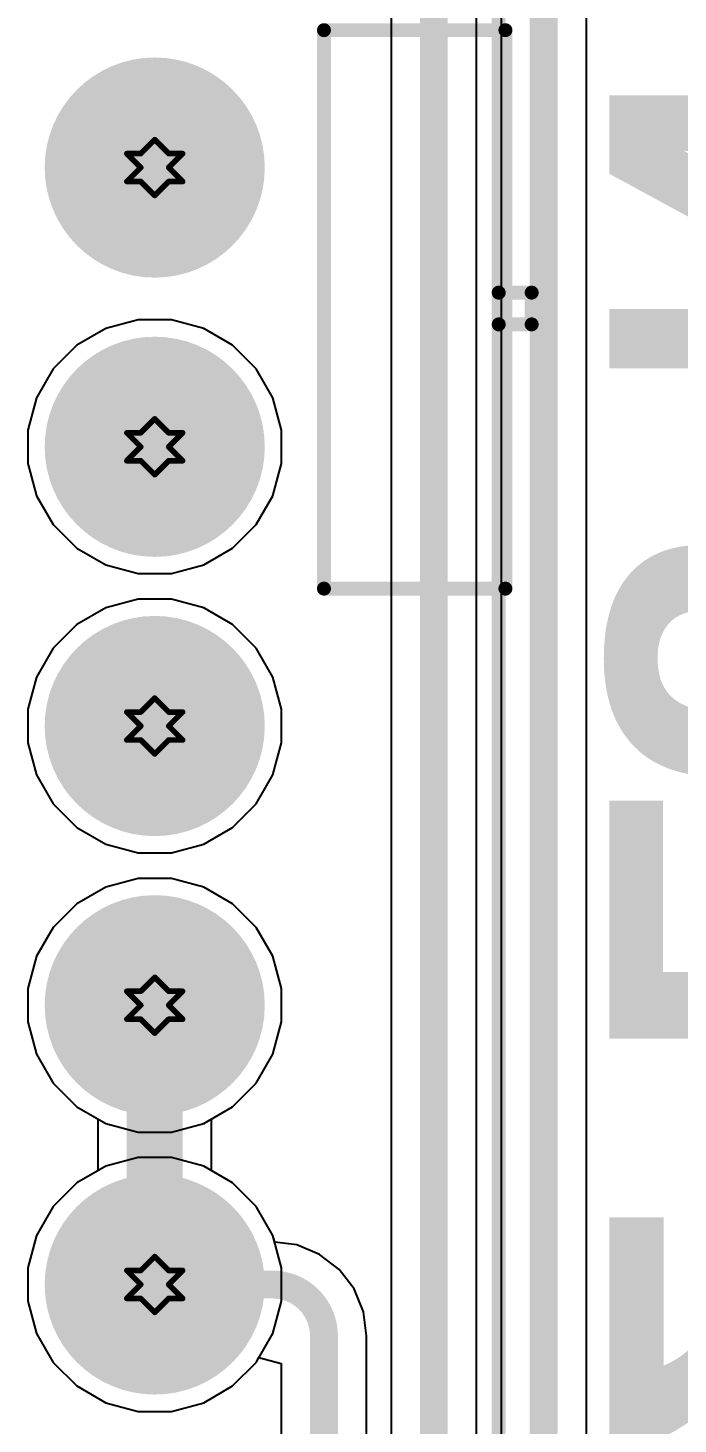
# Model space of a CAD drawing. Header units: inches. Extents: x -0.1 to 10.2, y 0 to 6.5.
# Drawn here: x 0.4845 to 0.7174, y 1.7654 to 2.2654 of the extents above; entities that cross this region are included whole.
import ezdxf

# ---------------------------------------------------------------- set-up
doc = ezdxf.new("R2010")
doc.units = ezdxf.units.IN
doc.header["$MEASUREMENT"] = 0
for name, color, linetype in [('Bottom Layer', 5, 'Continuous'), ('Bottom Overlay', 54, 'Continuous'), ('Bottom Solder', 6, 'Continuous'), ('Drill Drawing', 1, 'Continuous'), ('Multi-Layer', 9, 'Continuous'), ('Pad Holes', 156, 'Continuous'), ('Top Layer', 1, 'Continuous'), ('Top Solder', 216, 'Continuous')]:
    doc.layers.add(name, color=color, linetype=linetype)
doc.styles.add('Arial_Bold', font='', dxfattribs={"height": 0.2})
doc.styles.get('Arial_Bold').set_extended_font_data('Arial', bold=True)

# ---------------------------------------------------------------- blocks, each defined once
blk = doc.blocks.new('X9555WV_2_12_6TV01_B_57')
at = {"layer": 'Bottom Layer'}
h = blk.add_hatch(color=5, dxfattribs=at)
edge = h.paths.add_edge_path()
edge.add_arc((-0.05, 0.05), 0.03543, 0, 360)
h = blk.add_hatch(color=5, dxfattribs=at)
edge = h.paths.add_edge_path()
edge.add_arc((0.05, 0.05), 0.03543, 0, 360)
h = blk.add_hatch(color=5, dxfattribs=at)
edge = h.paths.add_edge_path()
edge.add_arc((0.15, 0.05), 0.03543, 0, 360)
h = blk.add_hatch(color=5, dxfattribs=at)
edge = h.paths.add_edge_path()
edge.add_arc((0.25, 0.05), 0.03543, 0, 360)
h = blk.add_hatch(color=5, dxfattribs=at)
edge = h.paths.add_edge_path()
edge.add_arc((0.35, 0.05), 0.03543, 0, 360)
at = {"layer": 'Bottom Solder'}
h = blk.add_hatch(color=6, dxfattribs=at)
edge = h.paths.add_edge_path()
edge.add_arc((-0.05, 0.05), 0.03943, 0, 360)
h = blk.add_hatch(color=6, dxfattribs=at)
edge = h.paths.add_edge_path()
edge.add_arc((0.05, 0.05), 0.03943, 0, 360)
h = blk.add_hatch(color=6, dxfattribs=at)
edge = h.paths.add_edge_path()
edge.add_arc((0.15, 0.05), 0.03943, 0, 360)
h = blk.add_hatch(color=6, dxfattribs=at)
edge = h.paths.add_edge_path()
edge.add_arc((0.25, 0.05), 0.03943, 0, 360)
h = blk.add_hatch(color=6, dxfattribs=at)
edge = h.paths.add_edge_path()
edge.add_arc((0.35, 0.05), 0.03943, 0, 360)
at = {"layer": 'Multi-Layer'}
h = blk.add_hatch(color=9, dxfattribs=at)
edge = h.paths.add_edge_path()
edge.add_arc((-0.05, 0.05), 0.03543, 0, 360)
h = blk.add_hatch(color=9, dxfattribs=at)
edge = h.paths.add_edge_path()
edge.add_arc((0.05, 0.05), 0.03543, 0, 360)
h = blk.add_hatch(color=9, dxfattribs=at)
edge = h.paths.add_edge_path()
edge.add_arc((0.15, 0.05), 0.03543, 0, 360)
h = blk.add_hatch(color=9, dxfattribs=at)
edge = h.paths.add_edge_path()
edge.add_arc((0.25, 0.05), 0.03543, 0, 360)
h = blk.add_hatch(color=9, dxfattribs=at)
edge = h.paths.add_edge_path()
edge.add_arc((0.35, 0.05), 0.03543, 0, 360)
at = {"layer": 'Pad Holes'}
h = blk.add_hatch(color=7, dxfattribs=at)
edge = h.paths.add_edge_path()
edge.add_arc((-0.05, 0.05), 0.02165, 0, 360)
h = blk.add_hatch(color=7, dxfattribs=at)
edge = h.paths.add_edge_path()
edge.add_arc((0.05, 0.05), 0.02165, 0, 360)
h = blk.add_hatch(color=7, dxfattribs=at)
edge = h.paths.add_edge_path()
edge.add_arc((0.15, 0.05), 0.02165, 0, 360)
h = blk.add_hatch(color=7, dxfattribs=at)
edge = h.paths.add_edge_path()
edge.add_arc((0.25, 0.05), 0.02165, 0, 360)
h = blk.add_hatch(color=7, dxfattribs=at)
edge = h.paths.add_edge_path()
edge.add_arc((0.35, 0.05), 0.02165, 0, 360)
at = {"layer": 'Top Layer'}
h = blk.add_hatch(color=1, dxfattribs=at)
edge = h.paths.add_edge_path()
edge.add_arc((-0.05, 0.05), 0.03543, 0, 360)
h = blk.add_hatch(color=1, dxfattribs=at)
edge = h.paths.add_edge_path()
edge.add_arc((0.05, 0.05), 0.03543, 0, 360)
h = blk.add_hatch(color=1, dxfattribs=at)
edge = h.paths.add_edge_path()
edge.add_arc((0.15, 0.05), 0.03543, 0, 360)
h = blk.add_hatch(color=1, dxfattribs=at)
edge = h.paths.add_edge_path()
edge.add_arc((0.25, 0.05), 0.03543, 0, 360)
h = blk.add_hatch(color=1, dxfattribs=at)
edge = h.paths.add_edge_path()
edge.add_arc((0.35, 0.05), 0.03543, 0, 360)
at = {"layer": 'Top Solder'}
h = blk.add_hatch(color=216, dxfattribs=at)
edge = h.paths.add_edge_path()
edge.add_arc((-0.05, 0.05), 0.03943, 0, 360)
h = blk.add_hatch(color=216, dxfattribs=at)
edge = h.paths.add_edge_path()
edge.add_arc((0.05, 0.05), 0.03943, 0, 360)
h = blk.add_hatch(color=216, dxfattribs=at)
edge = h.paths.add_edge_path()
edge.add_arc((0.15, 0.05), 0.03943, 0, 360)
h = blk.add_hatch(color=216, dxfattribs=at)
edge = h.paths.add_edge_path()
edge.add_arc((0.25, 0.05), 0.03943, 0, 360)
h = blk.add_hatch(color=216, dxfattribs=at)
edge = h.paths.add_edge_path()
edge.add_arc((0.35, 0.05), 0.03943, 0, 360)
at = {"layer": 'Bottom Overlay'}
for points in [[(-0.0052, 0.17323, 0.005, 0.005, 0), (-0.0052, 0.18504, 0.005, 0.005, 0)], [(0.00616, 0.18504, 0.005, 0.005, 0), (-0.0052, 0.18504, 0.005, 0.005, 0)], [(0.00616, 0.17323, 0.005, 0.005, 0), (0.00616, 0.18504, 0.005, 0.005, 0)], [(0.755, 0.17323, 0.005, 0.005, 0), (-0.755, 0.17323, 0.005, 0.005, 0)], [(0.1008, 0.17563, 0.005, 0.005, 0), (-0.0992, 0.17563, 0.005, 0.005, 0)], [(-0.0992, 0.11063, 0.005, 0.005, 0), (-0.0992, 0.17563, 0.005, 0.005, 0)], [(0.1008, 0.11063, 0.005, 0.005, 0), (0.1008, 0.17563, 0.005, 0.005, 0)], [(0.1008, 0.11063, 0.005, 0.005, 0), (-0.0992, 0.11063, 0.005, 0.005, 0)]]:
    blk.add_lwpolyline(points, format="xyseb", dxfattribs=at)
for points in [[(-0.00645, 0.18504, 0.0025, 0.0025, 1), (-0.00395, 0.18504, 0.0025, 0.0025, 1)], [(-0.00645, 0.18504, 0.0025, 0.0025, 1), (-0.00395, 0.18504, 0.0025, 0.0025, 1)], [(0.00491, 0.18504, 0.0025, 0.0025, 1), (0.00741, 0.18504, 0.0025, 0.0025, 1)], [(0.00491, 0.18504, 0.0025, 0.0025, 1), (0.00741, 0.18504, 0.0025, 0.0025, 1)], [(-0.10045, 0.17563, 0.0025, 0.0025, 1), (-0.09795, 0.17563, 0.0025, 0.0025, 1)], [(-0.10045, 0.17563, 0.0025, 0.0025, 1), (-0.09795, 0.17563, 0.0025, 0.0025, 1)], [(-0.00645, 0.17323, 0.0025, 0.0025, 1), (-0.00395, 0.17323, 0.0025, 0.0025, 1)], [(0.00491, 0.17323, 0.0025, 0.0025, 1), (0.00741, 0.17323, 0.0025, 0.0025, 1)], [(0.09955, 0.17563, 0.0025, 0.0025, 1), (0.10205, 0.17563, 0.0025, 0.0025, 1)], [(0.09955, 0.17563, 0.0025, 0.0025, 1), (0.10205, 0.17563, 0.0025, 0.0025, 1)], [(-0.10045, 0.11063, 0.0025, 0.0025, 1), (-0.09795, 0.11063, 0.0025, 0.0025, 1)], [(-0.10045, 0.11063, 0.0025, 0.0025, 1), (-0.09795, 0.11063, 0.0025, 0.0025, 1)], [(0.09955, 0.11063, 0.0025, 0.0025, 1), (0.10205, 0.11063, 0.0025, 0.0025, 1)], [(0.09955, 0.11063, 0.0025, 0.0025, 1), (0.10205, 0.11063, 0.0025, 0.0025, 1)]]:
    blk.add_lwpolyline(points, format="xyseb", close=True, dxfattribs=at)

msp = doc.modelspace()

# ---------------------------------------------------------------- linework, layer by layer
at = {"layer": 'Bottom Layer'}
for p, q in [((0.654, 2.58583), (0.654, 1.46011)), ((0.68458, 1.45256), (0.68458, 2.58583)), ((0.61463, 2.38346), (0.61463, 1.42074)), ((0.64521, 1.46387), (0.64521, 2.38346)), ((0.52394, 2.16079), (0.51238, 2.15769)), ((0.5359, 2.16079), (0.52394, 2.16079)), ((0.54745, 2.15769), (0.5359, 2.16079)), ((0.51238, 2.15769), (0.50202, 2.15171)), ((0.55781, 2.15171), (0.54745, 2.15769)), ((0.50202, 2.15171), (0.49356, 2.14325)), ((0.56627, 2.14325), (0.55781, 2.15171)), ((0.49356, 2.14325), (0.48758, 2.13289)), ((0.57225, 2.13289), (0.56627, 2.14325)), ((0.48758, 2.13289), (0.48448, 2.12134)), ((0.57535, 2.12134), (0.57225, 2.13289)), ((0.48448, 2.12134), (0.48448, 2.10937)), ((0.57535, 2.10937), (0.57535, 2.12134)), ((0.48448, 2.10937), (0.48758, 2.09782)), ((0.57225, 2.09782), (0.57535, 2.10937)), ((0.48758, 2.09782), (0.49356, 2.08746)), ((0.56627, 2.08746), (0.57225, 2.09782)), ((0.49356, 2.08746), (0.50202, 2.079)), ((0.55781, 2.079), (0.56627, 2.08746)), ((0.50202, 2.079), (0.51238, 2.07302)), ((0.54745, 2.07302), (0.55781, 2.079)), ((0.51238, 2.07302), (0.52394, 2.06992)), ((0.5359, 2.06992), (0.54745, 2.07302)), ((0.52394, 2.06992), (0.5359, 2.06992)), ((0.52394, 2.06079), (0.51238, 2.05769)), ((0.5359, 2.06079), (0.52394, 2.06079)), ((0.54745, 2.05769), (0.5359, 2.06079)), ((0.51238, 2.05769), (0.50202, 2.05171)), ((0.55781, 2.05171), (0.54745, 2.05769)), ((0.50202, 2.05171), (0.49356, 2.04325)), ((0.56627, 2.04325), (0.55781, 2.05171)), ((0.49356, 2.04325), (0.48758, 2.03289)), ((0.57225, 2.03289), (0.56627, 2.04325)), ((0.48758, 2.03289), (0.48448, 2.02134)), ((0.57535, 2.02134), (0.57225, 2.03289)), ((0.48448, 2.02134), (0.48448, 2.00937)), ((0.57535, 2.00937), (0.57535, 2.02134)), ((0.48448, 2.00937), (0.48758, 1.99782)), ((0.57225, 1.99782), (0.57535, 2.00937)), ((0.48758, 1.99782), (0.49356, 1.98746)), ((0.56627, 1.98746), (0.57225, 1.99782)), ((0.49356, 1.98746), (0.50202, 1.979)), ((0.55781, 1.979), (0.56627, 1.98746)), ((0.50202, 1.979), (0.51238, 1.97302)), ((0.54745, 1.97302), (0.55781, 1.979)), ((0.51238, 1.97302), (0.52394, 1.96992)), ((0.5359, 1.96992), (0.54745, 1.97302)), ((0.52394, 1.96992), (0.5359, 1.96992)), ((0.52394, 1.96079), (0.51238, 1.95769)), ((0.5359, 1.96079), (0.52394, 1.96079)), ((0.54745, 1.95769), (0.5359, 1.96079)), ((0.51238, 1.95769), (0.50202, 1.95171)), ((0.55781, 1.95171), (0.54745, 1.95769)), ((0.50202, 1.95171), (0.49356, 1.94325)), ((0.56627, 1.94325), (0.55781, 1.95171)), ((0.49356, 1.94325), (0.48758, 1.93289)), ((0.57225, 1.93289), (0.56627, 1.94325)), ((0.48758, 1.93289), (0.48448, 1.92134)), ((0.57535, 1.92134), (0.57225, 1.93289)), ((0.48448, 1.92134), (0.48448, 1.90937)), ((0.57535, 1.90937), (0.57535, 1.92134)), ((0.48448, 1.90937), (0.48758, 1.89782)), ((0.57225, 1.89782), (0.57535, 1.90937)), ((0.48758, 1.89782), (0.49356, 1.88746)), ((0.56627, 1.88746), (0.57225, 1.89782)), ((0.49356, 1.88746), (0.50202, 1.879)), ((0.55781, 1.879), (0.56627, 1.88746)), ((0.50202, 1.879), (0.50953, 1.87467)), ((0.55031, 1.87467), (0.55781, 1.879)), ((0.50953, 1.87467), (0.50953, 1.85605)), ((0.55031, 1.85604), (0.55031, 1.87467)), ((0.50953, 1.85605), (0.50202, 1.85171)), ((0.55781, 1.85171), (0.55031, 1.85604)), ((0.50202, 1.85171), (0.49356, 1.84325)), ((0.56627, 1.84325), (0.55781, 1.85171)), ((0.49356, 1.84325), (0.48758, 1.83289)), ((0.57225, 1.83289), (0.56627, 1.84325)), ((0.48758, 1.83289), (0.48448, 1.82134)), ((0.57289, 1.83053), (0.57225, 1.83289)), ((0.58079, 1.82949), (0.57289, 1.83053)), ((0.58894, 1.82612), (0.58079, 1.82949)), ((0.59594, 1.82075), (0.58894, 1.82612)), ((0.48448, 1.82134), (0.48448, 1.80937)), ((0.60131, 1.81375), (0.59594, 1.82075)), ((0.60469, 1.8056), (0.60131, 1.81375)), ((0.48448, 1.80937), (0.48758, 1.79782)), ((0.60583, 1.79692), (0.60469, 1.8056)), ((0.48758, 1.79782), (0.49356, 1.78746)), ((0.60584, 1.79685), (0.60583, 1.79692)), ((0.60584, 1.4245), (0.60584, 1.79685)), ((0.60584, 1.79685), (0.60584, 1.79685)), ((0.60584, 1.79685), (0.60584, 1.79685)), ((0.49356, 1.78746), (0.50202, 1.779)), ((0.55781, 1.779), (0.56627, 1.78746)), ((0.56627, 1.78746), (0.56726, 1.78916)), ((0.56726, 1.78916), (0.57526, 1.78702)), ((0.57526, 1.78702), (0.57526, 1.74369)), ((0.50202, 1.779), (0.51238, 1.77302)), ((0.54745, 1.77302), (0.55781, 1.779)), ((0.51238, 1.77302), (0.52394, 1.76992)), ((0.5359, 1.76992), (0.54745, 1.77302)), ((0.52394, 1.76992), (0.5359, 1.76992))]:
    msp.add_line(p, q, dxfattribs=at)
for points in [[(0.66929, 1.43701, 0.01, 0.01, 0), (0.66929, 2.58583, 0.01, 0.01, 0)], [(0.62992, 1.39764, 0.01, 0.01, 0), (0.62992, 2.38346, 0.01, 0.01, 0)], [(0.52992, 1.81535, 0.02, 0.02, 0), (0.52992, 1.91535, 0.02, 0.02, 0)], [(0.52992, 1.81535, 0.01, 0.01, 0), (0.57205, 1.81535, 0.01, 0.01, 0)], [(0.57205, 1.81535, 0.01, 0.01, -0.414214), (0.59055, 1.79685, 0.01, 0.01, 0)], [(0.59055, 1.27953, 0.01, 0.01, 0), (0.59055, 1.79685, 0.01, 0.01, 0)]]:
    msp.add_lwpolyline(points, format="xyseb", dxfattribs=at)
for points in [[(0.52492, 1.91535, 0.01, 0.01, 1), (0.53492, 1.91535, 0.01, 0.01, 1)], [(0.52492, 1.81535, 0.01, 0.01, 1), (0.53492, 1.81535, 0.01, 0.01, 1)], [(0.52742, 1.81535, 0.005, 0.005, 1), (0.53242, 1.81535, 0.005, 0.005, 1)], [(0.56955, 1.81535, 0.005, 0.005, 1), (0.57455, 1.81535, 0.005, 0.005, 1)], [(0.56955, 1.81535, 0.005, 0.005, 1), (0.57455, 1.81535, 0.005, 0.005, 1)], [(0.58805, 1.79685, 0.005, 0.005, 1), (0.59305, 1.79685, 0.005, 0.005, 1)], [(0.58805, 1.79685, 0.005, 0.005, 1), (0.59305, 1.79685, 0.005, 0.005, 1)]]:
    msp.add_lwpolyline(points, format="xyseb", close=True, dxfattribs=at)
at = {"layer": 'Drill Drawing'}
for points in [[(0.52492, 2.22035, 0.002, 0.002, 0), (0.52992, 2.22535, 0.002, 0.002, 0)], [(0.52992, 2.22535, 0.002, 0.002, 0), (0.53492, 2.22035, 0.002, 0.002, 0)], [(0.51992, 2.22035, 0.002, 0.002, 0), (0.52492, 2.21535, 0.002, 0.002, 0)], [(0.51992, 2.22035, 0.002, 0.002, 0), (0.52492, 2.22035, 0.002, 0.002, 0)], [(0.53492, 2.22035, 0.002, 0.002, 0), (0.53992, 2.22035, 0.002, 0.002, 0)], [(0.53492, 2.21535, 0.002, 0.002, 0), (0.53992, 2.22035, 0.002, 0.002, 0)], [(0.51992, 2.21035, 0.002, 0.002, 0), (0.52492, 2.21535, 0.002, 0.002, 0)], [(0.53492, 2.21535, 0.002, 0.002, 0), (0.53992, 2.21035, 0.002, 0.002, 0)], [(0.51992, 2.21035, 0.002, 0.002, 0), (0.52492, 2.21035, 0.002, 0.002, 0)], [(0.52492, 2.21035, 0.002, 0.002, 0), (0.52992, 2.20535, 0.002, 0.002, 0)], [(0.52992, 2.20535, 0.002, 0.002, 0), (0.53492, 2.21035, 0.002, 0.002, 0)], [(0.53492, 2.21035, 0.002, 0.002, 0), (0.53992, 2.21035, 0.002, 0.002, 0)], [(0.52492, 2.12035, 0.002, 0.002, 0), (0.52992, 2.12535, 0.002, 0.002, 0)], [(0.52992, 2.12535, 0.002, 0.002, 0), (0.53492, 2.12035, 0.002, 0.002, 0)], [(0.51992, 2.12035, 0.002, 0.002, 0), (0.52492, 2.11535, 0.002, 0.002, 0)], [(0.51992, 2.12035, 0.002, 0.002, 0), (0.52492, 2.12035, 0.002, 0.002, 0)], [(0.53492, 2.12035, 0.002, 0.002, 0), (0.53992, 2.12035, 0.002, 0.002, 0)], [(0.53492, 2.11535, 0.002, 0.002, 0), (0.53992, 2.12035, 0.002, 0.002, 0)], [(0.51992, 2.11035, 0.002, 0.002, 0), (0.52492, 2.11535, 0.002, 0.002, 0)], [(0.53492, 2.11535, 0.002, 0.002, 0), (0.53992, 2.11035, 0.002, 0.002, 0)], [(0.51992, 2.11035, 0.002, 0.002, 0), (0.52492, 2.11035, 0.002, 0.002, 0)], [(0.52492, 2.11035, 0.002, 0.002, 0), (0.52992, 2.10535, 0.002, 0.002, 0)], [(0.52992, 2.10535, 0.002, 0.002, 0), (0.53492, 2.11035, 0.002, 0.002, 0)], [(0.53492, 2.11035, 0.002, 0.002, 0), (0.53992, 2.11035, 0.002, 0.002, 0)], [(0.52492, 2.02035, 0.002, 0.002, 0), (0.52992, 2.02535, 0.002, 0.002, 0)], [(0.52992, 2.02535, 0.002, 0.002, 0), (0.53492, 2.02035, 0.002, 0.002, 0)], [(0.51992, 2.02035, 0.002, 0.002, 0), (0.52492, 2.01535, 0.002, 0.002, 0)], [(0.51992, 2.02035, 0.002, 0.002, 0), (0.52492, 2.02035, 0.002, 0.002, 0)], [(0.53492, 2.02035, 0.002, 0.002, 0), (0.53992, 2.02035, 0.002, 0.002, 0)], [(0.53492, 2.01535, 0.002, 0.002, 0), (0.53992, 2.02035, 0.002, 0.002, 0)], [(0.51992, 2.01035, 0.002, 0.002, 0), (0.52492, 2.01535, 0.002, 0.002, 0)], [(0.53492, 2.01535, 0.002, 0.002, 0), (0.53992, 2.01035, 0.002, 0.002, 0)], [(0.51992, 2.01035, 0.002, 0.002, 0), (0.52492, 2.01035, 0.002, 0.002, 0)], [(0.52492, 2.01035, 0.002, 0.002, 0), (0.52992, 2.00535, 0.002, 0.002, 0)], [(0.52992, 2.00535, 0.002, 0.002, 0), (0.53492, 2.01035, 0.002, 0.002, 0)], [(0.53492, 2.01035, 0.002, 0.002, 0), (0.53992, 2.01035, 0.002, 0.002, 0)], [(0.52492, 1.92035, 0.002, 0.002, 0), (0.52992, 1.92535, 0.002, 0.002, 0)], [(0.52992, 1.92535, 0.002, 0.002, 0), (0.53492, 1.92035, 0.002, 0.002, 0)], [(0.51992, 1.92035, 0.002, 0.002, 0), (0.52492, 1.91535, 0.002, 0.002, 0)], [(0.51992, 1.92035, 0.002, 0.002, 0), (0.52492, 1.92035, 0.002, 0.002, 0)], [(0.53492, 1.92035, 0.002, 0.002, 0), (0.53992, 1.92035, 0.002, 0.002, 0)], [(0.53492, 1.91535, 0.002, 0.002, 0), (0.53992, 1.92035, 0.002, 0.002, 0)], [(0.51992, 1.91035, 0.002, 0.002, 0), (0.52492, 1.91535, 0.002, 0.002, 0)], [(0.53492, 1.91535, 0.002, 0.002, 0), (0.53992, 1.91035, 0.002, 0.002, 0)], [(0.51992, 1.91035, 0.002, 0.002, 0), (0.52492, 1.91035, 0.002, 0.002, 0)], [(0.52492, 1.91035, 0.002, 0.002, 0), (0.52992, 1.90535, 0.002, 0.002, 0)], [(0.52992, 1.90535, 0.002, 0.002, 0), (0.53492, 1.91035, 0.002, 0.002, 0)], [(0.53492, 1.91035, 0.002, 0.002, 0), (0.53992, 1.91035, 0.002, 0.002, 0)], [(0.52492, 1.82035, 0.002, 0.002, 0), (0.52992, 1.82535, 0.002, 0.002, 0)], [(0.52992, 1.82535, 0.002, 0.002, 0), (0.53492, 1.82035, 0.002, 0.002, 0)], [(0.51992, 1.82035, 0.002, 0.002, 0), (0.52492, 1.81535, 0.002, 0.002, 0)], [(0.51992, 1.82035, 0.002, 0.002, 0), (0.52492, 1.82035, 0.002, 0.002, 0)], [(0.53492, 1.82035, 0.002, 0.002, 0), (0.53992, 1.82035, 0.002, 0.002, 0)], [(0.53492, 1.81535, 0.002, 0.002, 0), (0.53992, 1.82035, 0.002, 0.002, 0)], [(0.51992, 1.81035, 0.002, 0.002, 0), (0.52492, 1.81535, 0.002, 0.002, 0)], [(0.53492, 1.81535, 0.002, 0.002, 0), (0.53992, 1.81035, 0.002, 0.002, 0)], [(0.51992, 1.81035, 0.002, 0.002, 0), (0.52492, 1.81035, 0.002, 0.002, 0)], [(0.52492, 1.81035, 0.002, 0.002, 0), (0.52992, 1.80535, 0.002, 0.002, 0)], [(0.52992, 1.80535, 0.002, 0.002, 0), (0.53492, 1.81035, 0.002, 0.002, 0)], [(0.53492, 1.81035, 0.002, 0.002, 0), (0.53992, 1.81035, 0.002, 0.002, 0)]]:
    msp.add_lwpolyline(points, format="xyseb", dxfattribs=at)
for points in [[(0.52942, 2.22535, 0.001, 0.001, 1), (0.53042, 2.22535, 0.001, 0.001, 1)], [(0.52942, 2.22535, 0.001, 0.001, 1), (0.53042, 2.22535, 0.001, 0.001, 1)], [(0.51942, 2.22035, 0.001, 0.001, 1), (0.52042, 2.22035, 0.001, 0.001, 1)], [(0.51942, 2.22035, 0.001, 0.001, 1), (0.52042, 2.22035, 0.001, 0.001, 1)], [(0.52442, 2.22035, 0.001, 0.001, 1), (0.52542, 2.22035, 0.001, 0.001, 1)], [(0.52442, 2.22035, 0.001, 0.001, 1), (0.52542, 2.22035, 0.001, 0.001, 1)], [(0.53442, 2.22035, 0.001, 0.001, 1), (0.53542, 2.22035, 0.001, 0.001, 1)], [(0.53442, 2.22035, 0.001, 0.001, 1), (0.53542, 2.22035, 0.001, 0.001, 1)], [(0.53942, 2.22035, 0.001, 0.001, 1), (0.54042, 2.22035, 0.001, 0.001, 1)], [(0.53942, 2.22035, 0.001, 0.001, 1), (0.54042, 2.22035, 0.001, 0.001, 1)], [(0.52442, 2.21535, 0.001, 0.001, 1), (0.52542, 2.21535, 0.001, 0.001, 1)], [(0.52442, 2.21535, 0.001, 0.001, 1), (0.52542, 2.21535, 0.001, 0.001, 1)], [(0.53442, 2.21535, 0.001, 0.001, 1), (0.53542, 2.21535, 0.001, 0.001, 1)], [(0.53442, 2.21535, 0.001, 0.001, 1), (0.53542, 2.21535, 0.001, 0.001, 1)], [(0.51942, 2.21035, 0.001, 0.001, 1), (0.52042, 2.21035, 0.001, 0.001, 1)], [(0.51942, 2.21035, 0.001, 0.001, 1), (0.52042, 2.21035, 0.001, 0.001, 1)], [(0.52442, 2.21035, 0.001, 0.001, 1), (0.52542, 2.21035, 0.001, 0.001, 1)], [(0.52442, 2.21035, 0.001, 0.001, 1), (0.52542, 2.21035, 0.001, 0.001, 1)], [(0.53442, 2.21035, 0.001, 0.001, 1), (0.53542, 2.21035, 0.001, 0.001, 1)], [(0.53442, 2.21035, 0.001, 0.001, 1), (0.53542, 2.21035, 0.001, 0.001, 1)], [(0.53942, 2.21035, 0.001, 0.001, 1), (0.54042, 2.21035, 0.001, 0.001, 1)], [(0.53942, 2.21035, 0.001, 0.001, 1), (0.54042, 2.21035, 0.001, 0.001, 1)], [(0.52942, 2.20535, 0.001, 0.001, 1), (0.53042, 2.20535, 0.001, 0.001, 1)], [(0.52942, 2.20535, 0.001, 0.001, 1), (0.53042, 2.20535, 0.001, 0.001, 1)], [(0.52942, 2.12535, 0.001, 0.001, 1), (0.53042, 2.12535, 0.001, 0.001, 1)], [(0.52942, 2.12535, 0.001, 0.001, 1), (0.53042, 2.12535, 0.001, 0.001, 1)], [(0.51942, 2.12035, 0.001, 0.001, 1), (0.52042, 2.12035, 0.001, 0.001, 1)], [(0.51942, 2.12035, 0.001, 0.001, 1), (0.52042, 2.12035, 0.001, 0.001, 1)], [(0.52442, 2.12035, 0.001, 0.001, 1), (0.52542, 2.12035, 0.001, 0.001, 1)], [(0.52442, 2.12035, 0.001, 0.001, 1), (0.52542, 2.12035, 0.001, 0.001, 1)], [(0.53442, 2.12035, 0.001, 0.001, 1), (0.53542, 2.12035, 0.001, 0.001, 1)], [(0.53442, 2.12035, 0.001, 0.001, 1), (0.53542, 2.12035, 0.001, 0.001, 1)], [(0.53942, 2.12035, 0.001, 0.001, 1), (0.54042, 2.12035, 0.001, 0.001, 1)], [(0.53942, 2.12035, 0.001, 0.001, 1), (0.54042, 2.12035, 0.001, 0.001, 1)], [(0.52442, 2.11535, 0.001, 0.001, 1), (0.52542, 2.11535, 0.001, 0.001, 1)], [(0.52442, 2.11535, 0.001, 0.001, 1), (0.52542, 2.11535, 0.001, 0.001, 1)], [(0.53442, 2.11535, 0.001, 0.001, 1), (0.53542, 2.11535, 0.001, 0.001, 1)], [(0.53442, 2.11535, 0.001, 0.001, 1), (0.53542, 2.11535, 0.001, 0.001, 1)], [(0.51942, 2.11035, 0.001, 0.001, 1), (0.52042, 2.11035, 0.001, 0.001, 1)], [(0.51942, 2.11035, 0.001, 0.001, 1), (0.52042, 2.11035, 0.001, 0.001, 1)], [(0.52442, 2.11035, 0.001, 0.001, 1), (0.52542, 2.11035, 0.001, 0.001, 1)], [(0.52442, 2.11035, 0.001, 0.001, 1), (0.52542, 2.11035, 0.001, 0.001, 1)], [(0.53442, 2.11035, 0.001, 0.001, 1), (0.53542, 2.11035, 0.001, 0.001, 1)], [(0.53442, 2.11035, 0.001, 0.001, 1), (0.53542, 2.11035, 0.001, 0.001, 1)], [(0.53942, 2.11035, 0.001, 0.001, 1), (0.54042, 2.11035, 0.001, 0.001, 1)], [(0.53942, 2.11035, 0.001, 0.001, 1), (0.54042, 2.11035, 0.001, 0.001, 1)], [(0.52942, 2.10535, 0.001, 0.001, 1), (0.53042, 2.10535, 0.001, 0.001, 1)], [(0.52942, 2.10535, 0.001, 0.001, 1), (0.53042, 2.10535, 0.001, 0.001, 1)], [(0.52942, 2.02535, 0.001, 0.001, 1), (0.53042, 2.02535, 0.001, 0.001, 1)], [(0.52942, 2.02535, 0.001, 0.001, 1), (0.53042, 2.02535, 0.001, 0.001, 1)], [(0.51942, 2.02035, 0.001, 0.001, 1), (0.52042, 2.02035, 0.001, 0.001, 1)], [(0.51942, 2.02035, 0.001, 0.001, 1), (0.52042, 2.02035, 0.001, 0.001, 1)], [(0.52442, 2.02035, 0.001, 0.001, 1), (0.52542, 2.02035, 0.001, 0.001, 1)], [(0.52442, 2.02035, 0.001, 0.001, 1), (0.52542, 2.02035, 0.001, 0.001, 1)], [(0.53442, 2.02035, 0.001, 0.001, 1), (0.53542, 2.02035, 0.001, 0.001, 1)], [(0.53442, 2.02035, 0.001, 0.001, 1), (0.53542, 2.02035, 0.001, 0.001, 1)], [(0.53942, 2.02035, 0.001, 0.001, 1), (0.54042, 2.02035, 0.001, 0.001, 1)], [(0.53942, 2.02035, 0.001, 0.001, 1), (0.54042, 2.02035, 0.001, 0.001, 1)], [(0.52442, 2.01535, 0.001, 0.001, 1), (0.52542, 2.01535, 0.001, 0.001, 1)], [(0.52442, 2.01535, 0.001, 0.001, 1), (0.52542, 2.01535, 0.001, 0.001, 1)], [(0.53442, 2.01535, 0.001, 0.001, 1), (0.53542, 2.01535, 0.001, 0.001, 1)], [(0.53442, 2.01535, 0.001, 0.001, 1), (0.53542, 2.01535, 0.001, 0.001, 1)], [(0.51942, 2.01035, 0.001, 0.001, 1), (0.52042, 2.01035, 0.001, 0.001, 1)], [(0.51942, 2.01035, 0.001, 0.001, 1), (0.52042, 2.01035, 0.001, 0.001, 1)], [(0.52442, 2.01035, 0.001, 0.001, 1), (0.52542, 2.01035, 0.001, 0.001, 1)], [(0.52442, 2.01035, 0.001, 0.001, 1), (0.52542, 2.01035, 0.001, 0.001, 1)], [(0.53442, 2.01035, 0.001, 0.001, 1), (0.53542, 2.01035, 0.001, 0.001, 1)], [(0.53442, 2.01035, 0.001, 0.001, 1), (0.53542, 2.01035, 0.001, 0.001, 1)], [(0.53942, 2.01035, 0.001, 0.001, 1), (0.54042, 2.01035, 0.001, 0.001, 1)], [(0.53942, 2.01035, 0.001, 0.001, 1), (0.54042, 2.01035, 0.001, 0.001, 1)], [(0.52942, 2.00535, 0.001, 0.001, 1), (0.53042, 2.00535, 0.001, 0.001, 1)], [(0.52942, 2.00535, 0.001, 0.001, 1), (0.53042, 2.00535, 0.001, 0.001, 1)], [(0.52942, 1.92535, 0.001, 0.001, 1), (0.53042, 1.92535, 0.001, 0.001, 1)], [(0.52942, 1.92535, 0.001, 0.001, 1), (0.53042, 1.92535, 0.001, 0.001, 1)], [(0.51942, 1.92035, 0.001, 0.001, 1), (0.52042, 1.92035, 0.001, 0.001, 1)], [(0.51942, 1.92035, 0.001, 0.001, 1), (0.52042, 1.92035, 0.001, 0.001, 1)], [(0.52442, 1.92035, 0.001, 0.001, 1), (0.52542, 1.92035, 0.001, 0.001, 1)], [(0.52442, 1.92035, 0.001, 0.001, 1), (0.52542, 1.92035, 0.001, 0.001, 1)], [(0.53442, 1.92035, 0.001, 0.001, 1), (0.53542, 1.92035, 0.001, 0.001, 1)], [(0.53442, 1.92035, 0.001, 0.001, 1), (0.53542, 1.92035, 0.001, 0.001, 1)], [(0.53942, 1.92035, 0.001, 0.001, 1), (0.54042, 1.92035, 0.001, 0.001, 1)], [(0.53942, 1.92035, 0.001, 0.001, 1), (0.54042, 1.92035, 0.001, 0.001, 1)], [(0.52442, 1.91535, 0.001, 0.001, 1), (0.52542, 1.91535, 0.001, 0.001, 1)], [(0.52442, 1.91535, 0.001, 0.001, 1), (0.52542, 1.91535, 0.001, 0.001, 1)], [(0.53442, 1.91535, 0.001, 0.001, 1), (0.53542, 1.91535, 0.001, 0.001, 1)], [(0.53442, 1.91535, 0.001, 0.001, 1), (0.53542, 1.91535, 0.001, 0.001, 1)], [(0.51942, 1.91035, 0.001, 0.001, 1), (0.52042, 1.91035, 0.001, 0.001, 1)], [(0.51942, 1.91035, 0.001, 0.001, 1), (0.52042, 1.91035, 0.001, 0.001, 1)], [(0.52442, 1.91035, 0.001, 0.001, 1), (0.52542, 1.91035, 0.001, 0.001, 1)], [(0.52442, 1.91035, 0.001, 0.001, 1), (0.52542, 1.91035, 0.001, 0.001, 1)], [(0.53442, 1.91035, 0.001, 0.001, 1), (0.53542, 1.91035, 0.001, 0.001, 1)], [(0.53442, 1.91035, 0.001, 0.001, 1), (0.53542, 1.91035, 0.001, 0.001, 1)], [(0.53942, 1.91035, 0.001, 0.001, 1), (0.54042, 1.91035, 0.001, 0.001, 1)], [(0.53942, 1.91035, 0.001, 0.001, 1), (0.54042, 1.91035, 0.001, 0.001, 1)], [(0.52942, 1.90535, 0.001, 0.001, 1), (0.53042, 1.90535, 0.001, 0.001, 1)], [(0.52942, 1.90535, 0.001, 0.001, 1), (0.53042, 1.90535, 0.001, 0.001, 1)], [(0.52942, 1.82535, 0.001, 0.001, 1), (0.53042, 1.82535, 0.001, 0.001, 1)], [(0.52942, 1.82535, 0.001, 0.001, 1), (0.53042, 1.82535, 0.001, 0.001, 1)], [(0.51942, 1.82035, 0.001, 0.001, 1), (0.52042, 1.82035, 0.001, 0.001, 1)], [(0.51942, 1.82035, 0.001, 0.001, 1), (0.52042, 1.82035, 0.001, 0.001, 1)], [(0.52442, 1.82035, 0.001, 0.001, 1), (0.52542, 1.82035, 0.001, 0.001, 1)], [(0.52442, 1.82035, 0.001, 0.001, 1), (0.52542, 1.82035, 0.001, 0.001, 1)], [(0.53442, 1.82035, 0.001, 0.001, 1), (0.53542, 1.82035, 0.001, 0.001, 1)], [(0.53442, 1.82035, 0.001, 0.001, 1), (0.53542, 1.82035, 0.001, 0.001, 1)], [(0.53942, 1.82035, 0.001, 0.001, 1), (0.54042, 1.82035, 0.001, 0.001, 1)], [(0.53942, 1.82035, 0.001, 0.001, 1), (0.54042, 1.82035, 0.001, 0.001, 1)], [(0.52442, 1.81535, 0.001, 0.001, 1), (0.52542, 1.81535, 0.001, 0.001, 1)], [(0.52442, 1.81535, 0.001, 0.001, 1), (0.52542, 1.81535, 0.001, 0.001, 1)], [(0.53442, 1.81535, 0.001, 0.001, 1), (0.53542, 1.81535, 0.001, 0.001, 1)], [(0.53442, 1.81535, 0.001, 0.001, 1), (0.53542, 1.81535, 0.001, 0.001, 1)], [(0.51942, 1.81035, 0.001, 0.001, 1), (0.52042, 1.81035, 0.001, 0.001, 1)], [(0.51942, 1.81035, 0.001, 0.001, 1), (0.52042, 1.81035, 0.001, 0.001, 1)], [(0.52442, 1.81035, 0.001, 0.001, 1), (0.52542, 1.81035, 0.001, 0.001, 1)], [(0.52442, 1.81035, 0.001, 0.001, 1), (0.52542, 1.81035, 0.001, 0.001, 1)], [(0.53442, 1.81035, 0.001, 0.001, 1), (0.53542, 1.81035, 0.001, 0.001, 1)], [(0.53442, 1.81035, 0.001, 0.001, 1), (0.53542, 1.81035, 0.001, 0.001, 1)], [(0.53942, 1.81035, 0.001, 0.001, 1), (0.54042, 1.81035, 0.001, 0.001, 1)], [(0.53942, 1.81035, 0.001, 0.001, 1), (0.54042, 1.81035, 0.001, 0.001, 1)], [(0.52942, 1.80535, 0.001, 0.001, 1), (0.53042, 1.80535, 0.001, 0.001, 1)], [(0.52942, 1.80535, 0.001, 0.001, 1), (0.53042, 1.80535, 0.001, 0.001, 1)]]:
    msp.add_lwpolyline(points, format="xyseb", close=True, dxfattribs=at)
at = {"layer": 'Top Layer'}
for p, q in [((0.52394, 2.16079), (0.51238, 2.15769)), ((0.5359, 2.16079), (0.52394, 2.16079)), ((0.54745, 2.15769), (0.5359, 2.16079)), ((0.51238, 2.15769), (0.50202, 2.15171)), ((0.55781, 2.15171), (0.54745, 2.15769)), ((0.50202, 2.15171), (0.49356, 2.14325)), ((0.56627, 2.14325), (0.55781, 2.15171)), ((0.49356, 2.14325), (0.48758, 2.13289)), ((0.57225, 2.13289), (0.56627, 2.14325)), ((0.48758, 2.13289), (0.48448, 2.12134)), ((0.57535, 2.12134), (0.57225, 2.13289)), ((0.48448, 2.12134), (0.48448, 2.10937)), ((0.57535, 2.10937), (0.57535, 2.12134)), ((0.48448, 2.10937), (0.48758, 2.09782)), ((0.57225, 2.09782), (0.57535, 2.10937)), ((0.48758, 2.09782), (0.49356, 2.08746)), ((0.56627, 2.08746), (0.57225, 2.09782)), ((0.49356, 2.08746), (0.50202, 2.079)), ((0.55781, 2.079), (0.56627, 2.08746)), ((0.50202, 2.079), (0.51238, 2.07302)), ((0.54745, 2.07302), (0.55781, 2.079)), ((0.51238, 2.07302), (0.52394, 2.06992)), ((0.5359, 2.06992), (0.54745, 2.07302)), ((0.52394, 2.06992), (0.5359, 2.06992)), ((0.52394, 2.06079), (0.51238, 2.05769)), ((0.5359, 2.06079), (0.52394, 2.06079)), ((0.54745, 2.05769), (0.5359, 2.06079)), ((0.51238, 2.05769), (0.50202, 2.05171)), ((0.55781, 2.05171), (0.54745, 2.05769)), ((0.50202, 2.05171), (0.49356, 2.04325)), ((0.56627, 2.04325), (0.55781, 2.05171)), ((0.49356, 2.04325), (0.48758, 2.03289)), ((0.57225, 2.03289), (0.56627, 2.04325)), ((0.48758, 2.03289), (0.48448, 2.02134)), ((0.57535, 2.02134), (0.57225, 2.03289)), ((0.48448, 2.02134), (0.48448, 2.00937)), ((0.57535, 2.00937), (0.57535, 2.02134)), ((0.48448, 2.00937), (0.48758, 1.99782)), ((0.57225, 1.99782), (0.57535, 2.00937)), ((0.48758, 1.99782), (0.49356, 1.98746)), ((0.56627, 1.98746), (0.57225, 1.99782)), ((0.49356, 1.98746), (0.50202, 1.979)), ((0.55781, 1.979), (0.56627, 1.98746)), ((0.50202, 1.979), (0.51238, 1.97302)), ((0.54745, 1.97302), (0.55781, 1.979)), ((0.51238, 1.97302), (0.52394, 1.96992)), ((0.5359, 1.96992), (0.54745, 1.97302)), ((0.52394, 1.96992), (0.5359, 1.96992)), ((0.52394, 1.96079), (0.51238, 1.95769)), ((0.5359, 1.96079), (0.52394, 1.96079)), ((0.54745, 1.95769), (0.5359, 1.96079)), ((0.51238, 1.95769), (0.50202, 1.95171)), ((0.55781, 1.95171), (0.54745, 1.95769)), ((0.50202, 1.95171), (0.49356, 1.94325)), ((0.56627, 1.94325), (0.55781, 1.95171)), ((0.49356, 1.94325), (0.48758, 1.93289)), ((0.57225, 1.93289), (0.56627, 1.94325)), ((0.48758, 1.93289), (0.48448, 1.92134)), ((0.57535, 1.92134), (0.57225, 1.93289)), ((0.48448, 1.92134), (0.48448, 1.90937)), ((0.57535, 1.90937), (0.57535, 1.92134)), ((0.48448, 1.90937), (0.48758, 1.89782)), ((0.57225, 1.89782), (0.57535, 1.90937)), ((0.48758, 1.89782), (0.49356, 1.88746)), ((0.56627, 1.88746), (0.57225, 1.89782)), ((0.49356, 1.88746), (0.50202, 1.879)), ((0.55781, 1.879), (0.56627, 1.88746)), ((0.50202, 1.879), (0.51238, 1.87302)), ((0.54745, 1.87302), (0.55781, 1.879)), ((0.51238, 1.87302), (0.52394, 1.86992)), ((0.5359, 1.86992), (0.54745, 1.87302)), ((0.52394, 1.86992), (0.5359, 1.86992)), ((0.52394, 1.86079), (0.51238, 1.85769)), ((0.5359, 1.86079), (0.52394, 1.86079)), ((0.54745, 1.85769), (0.5359, 1.86079)), ((0.51238, 1.85769), (0.50202, 1.85171)), ((0.55781, 1.85171), (0.54745, 1.85769)), ((0.50202, 1.85171), (0.49356, 1.84325)), ((0.56627, 1.84325), (0.55781, 1.85171)), ((0.49356, 1.84325), (0.48758, 1.83289)), ((0.57225, 1.83289), (0.56627, 1.84325)), ((0.48758, 1.83289), (0.48448, 1.82134)), ((0.57535, 1.82134), (0.57225, 1.83289)), ((0.48448, 1.82134), (0.48448, 1.80937)), ((0.57535, 1.80937), (0.57535, 1.82134)), ((0.48448, 1.80937), (0.48758, 1.79782)), ((0.57225, 1.79782), (0.57535, 1.80937)), ((0.48758, 1.79782), (0.49356, 1.78746)), ((0.56627, 1.78746), (0.57225, 1.79782)), ((0.49356, 1.78746), (0.50202, 1.779)), ((0.55781, 1.779), (0.56627, 1.78746)), ((0.50202, 1.779), (0.51238, 1.77302)), ((0.54745, 1.77302), (0.55781, 1.779)), ((0.51238, 1.77302), (0.52394, 1.76992)), ((0.5359, 1.76992), (0.54745, 1.77302)), ((0.52394, 1.76992), (0.5359, 1.76992))]:
    msp.add_line(p, q, dxfattribs=at)

# ---------------------------------------------------------------- block references
at = {"rotation": 270}
msp.add_blockref('X9555WV_2_12_6TV01_B_57', (0.47992, 2.16535), dxfattribs=at)

# ---------------------------------------------------------------- texts
at = {"layer": 'Bottom Overlay', "style": 'Arial_Bold', "text_generation_flag": 2}
msp.add_text('L1 L2 L3 N', height=0.119, rotation=270, dxfattribs=at).set_placement((0.69275, 1.41188))

doc.saveas('drawing.dxf')
